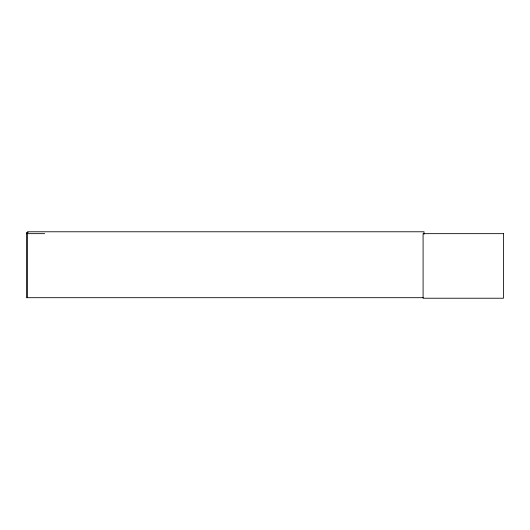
<?xml version="1.0" encoding="UTF-8"?>
<svg xmlns="http://www.w3.org/2000/svg" width="530" height="530" viewBox="0 0 530 530"><rect width="100%" height="100%" fill="white"/><g stroke="black" fill="none" stroke-linecap="round" stroke-linejoin="round"><path stroke-width="0.79" d="M28.156 232.445L26.5 232.445L26.5 297.688L423.192 297.688M26.5 233.657L44.679 233.657M424.02 234.247L424.02 231.776L27.434 231.776L27.434 297.688M503.5 233.657L423.086 233.657L423.086 298.224L503.5 298.224L503.5 233.657"/></g></svg>
